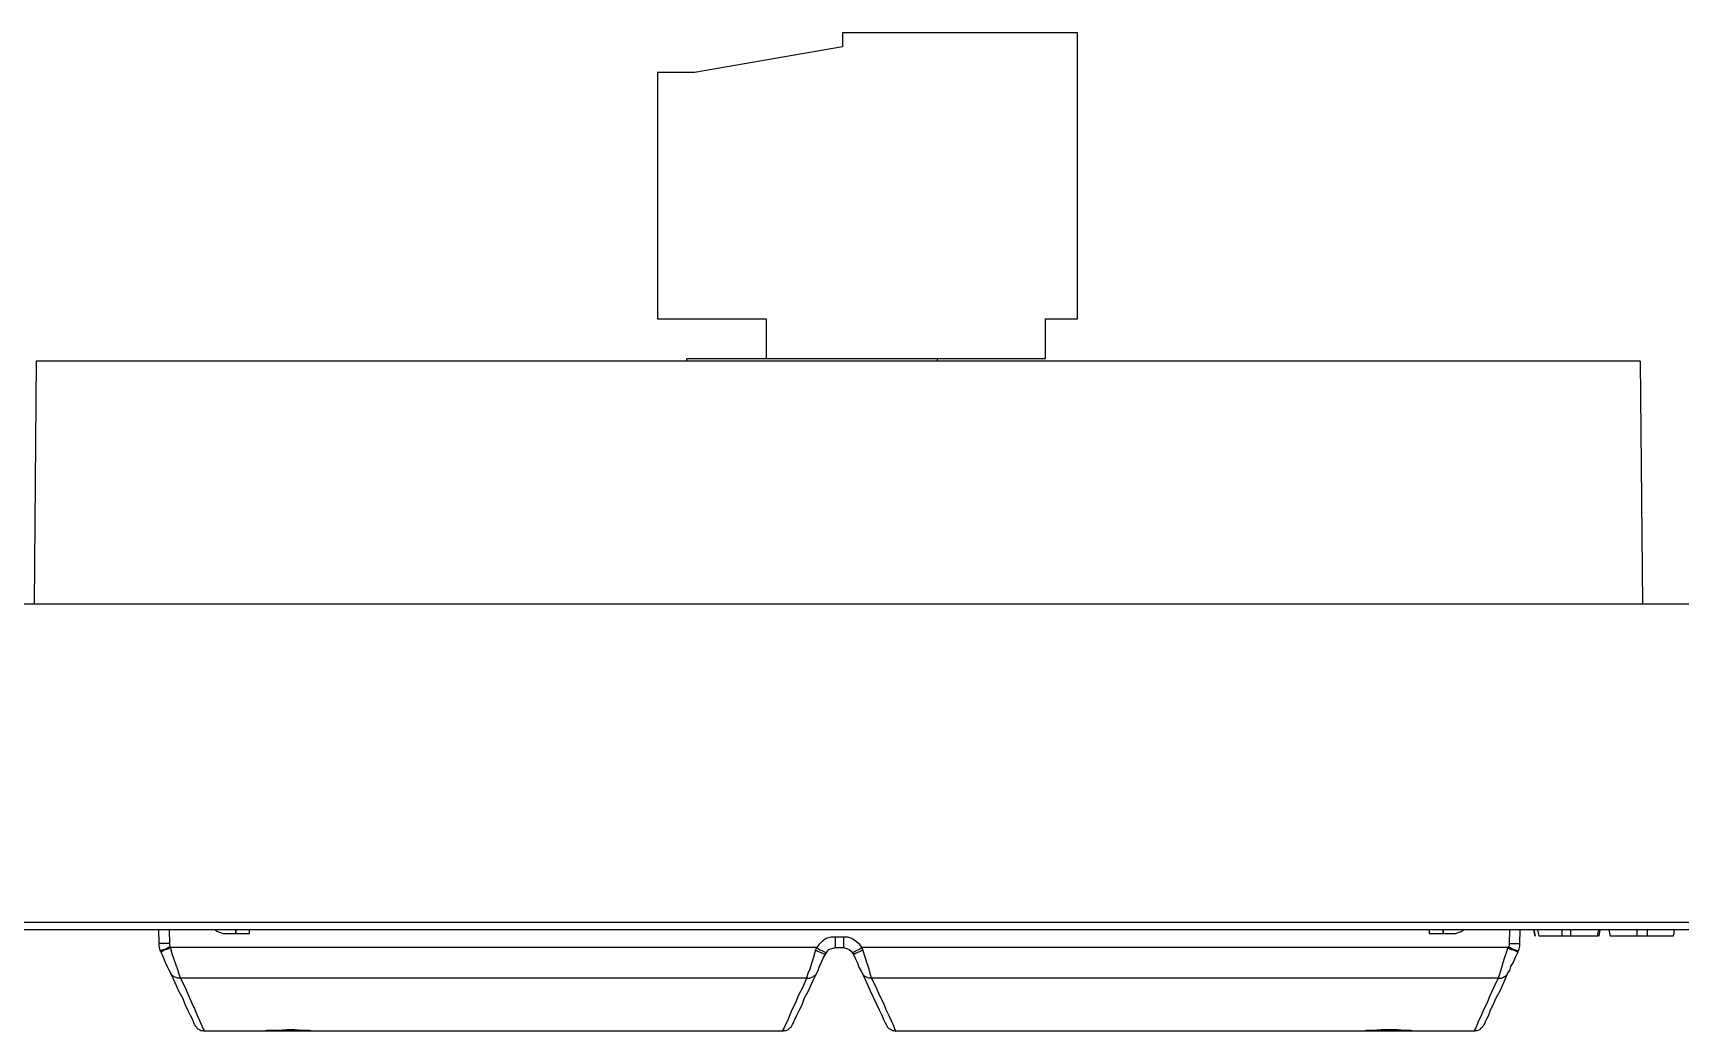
# Model space of a CAD drawing. Header units: centimetres. Extents: x -9.3 to 8.8, y -8.1 to 9.2.
# Drawn here: x -2.784 to 1.769, y -8.107 to -5.349 of the extents above; entities that cross this region are included whole.
import ezdxf

# ---------------------------------------------------------------- set-up
doc = ezdxf.new("R2010")
doc.units = ezdxf.units.CM
doc.header["$MEASUREMENT"] = 0
doc.layers.add('Camada 1', color=7, linetype='Continuous')

msp = doc.modelspace()

# ---------------------------------------------------------------- linework, layer by layer
at = {"layer": 'Camada 1', "color": 250, "lineweight": 25}
for points in [[(-0.54585, -5.34917), (-0.54585, -5.34917), (-0.54585, -5.38797), (-0.54585, -5.38797)], [(0.10326, -5.34917), (0.10326, -5.34917), (-0.54585, -5.34917), (-0.54585, -5.34917)], [(0.10326, -6.13939), (0.10326, -6.13939), (0.10326, -5.34917), (0.10326, -5.34917)], [(-0.54585, -5.38797), (-0.54585, -5.38797), (-0.95507, -5.45853), (-0.95507, -5.45853)], [(-1.05738, -5.45853), (-1.05738, -5.45853), (-1.05738, -6.13939), (-1.05738, -6.13939)], [(-0.95507, -5.45853), (-0.95507, -5.45853), (-1.05738, -5.45853), (-1.05738, -5.45853)], [(-1.05738, -6.13939), (-1.05738, -6.13939), (-0.75752, -6.13939), (-0.75752, -6.13939)], [(-0.75752, -6.13939), (-0.75752, -6.13939), (-0.75752, -6.24874), (-0.75752, -6.24874)], [(0.01506, -6.13939), (0.01506, -6.13939), (0.10326, -6.13939), (0.10326, -6.13939)], [(0.01506, -6.24874), (0.01506, -6.24874), (0.01506, -6.13939), (0.01506, -6.13939)], [(-2.77541, -6.25581), (-2.77541, -6.25581), (-2.7802, -6.92785), (-2.7802, -6.92785)], [(1.65901, -6.25581), (1.65901, -6.25581), (-2.77541, -6.25581), (-2.77541, -6.25581)], [(-0.97624, -6.25581), (-0.97624, -6.25581), (-0.97624, -6.24874), (-0.97624, -6.24874)], [(-0.97624, -6.24874), (-0.97624, -6.24874), (-0.97624, -6.24874), (-0.97624, -6.24874)], [(-0.97624, -6.24874), (-0.97624, -6.24874), (-0.28832, -6.24874), (-0.28832, -6.24874)], [(-0.28832, -6.24874), (-0.28832, -6.24874), (0.01506, -6.24874), (0.01506, -6.24874)], [(-0.28832, -6.24874), (-0.28832, -6.24874), (-0.2848, -6.24874), (-0.2848, -6.24874)], [(-0.2848, -6.24874), (-0.2848, -6.24874), (-0.2848, -6.25581), (-0.2848, -6.25581)], [(1.65901, -6.25581), (1.65901, -6.25581), (1.66543, -6.92785), (1.66543, -6.92785)], [(3.4043, -6.92785), (3.4043, -6.92785), (-8.97467, -6.92785), (-8.97467, -6.92785)], [(-8.97467, -7.80627), (-8.97467, -7.80627), (3.4043, -7.80627), (3.4043, -7.80627)], [(3.4043, -7.82744), (3.4043, -7.82744), (-8.97467, -7.82744), (-8.97467, -7.82744)], [(-2.43655, -7.82744), (-2.43655, -7.82744), (-2.43585, -7.86577), (-2.43585, -7.86577)], [(-2.40586, -7.86577), (-2.40586, -7.86577), (-2.40658, -7.82744), (-2.40658, -7.82744)], [(-2.22419, -7.82744), (-2.22419, -7.82744), (-2.22419, -7.83755), (-2.22419, -7.83755)], [(-2.22243, -7.83755), (-2.22243, -7.83755), (-2.22243, -7.82744), (-2.22243, -7.82744)], [(-2.18539, -7.83755), (-2.18539, -7.83755), (-2.18521, -7.82744), (-2.18521, -7.82744)], [(1.07587, -7.82744), (1.07587, -7.82744), (1.07604, -7.83755), (1.07604, -7.83755)], [(1.11312, -7.82744), (1.11312, -7.82744), (1.11312, -7.83755), (1.11312, -7.83755)], [(1.11485, -7.83755), (1.11485, -7.83755), (1.11485, -7.82744), (1.11485, -7.82744)], [(1.29727, -7.82744), (1.29727, -7.82744), (1.29653, -7.86577), (1.29653, -7.86577)], [(1.32655, -7.86577), (1.32655, -7.86577), (1.32726, -7.82744), (1.32726, -7.82744)], [(1.36525, -7.82744), (1.36525, -7.82744), (1.36878, -7.84508), (1.36878, -7.84508)], [(1.36878, -7.84508), (1.36878, -7.84508), (1.36525, -7.82744), (1.36525, -7.82744)], [(1.37936, -7.84508), (1.37936, -7.84508), (1.37583, -7.82744), (1.37583, -7.82744)], [(1.44286, -7.84508), (1.44286, -7.84508), (1.44286, -7.82744), (1.44286, -7.82744)], [(1.46755, -7.84508), (1.46755, -7.84508), (1.46755, -7.82744), (1.46755, -7.82744)], [(1.54517, -7.84508), (1.54517, -7.84508), (1.54869, -7.82744), (1.54869, -7.82744)], [(1.57692, -7.84508), (1.57692, -7.84508), (1.57339, -7.82744), (1.57339, -7.82744)], [(1.57692, -7.84508), (1.57692, -7.84508), (1.57339, -7.82744), (1.57339, -7.82744)], [(1.651, -7.84508), (1.651, -7.84508), (1.651, -7.82744), (1.651, -7.82744)], [(1.67922, -7.84508), (1.67922, -7.84508), (1.67922, -7.82744), (1.67922, -7.82744)], [(-2.40586, -7.86577), (-2.40586, -7.86577), (-2.43585, -7.86577), (-2.43585, -7.86577)], [(-2.4041, -7.87637), (-2.4041, -7.87637), (-2.4041, -7.87459), (-2.4041, -7.87459)], [(-0.61729, -7.87637), (-0.61729, -7.87637), (-2.4041, -7.87637), (-2.4041, -7.87637)], [(-2.25771, -7.83755), (-2.25771, -7.83755), (-2.18539, -7.83755), (-2.18539, -7.83755)], [(-0.61729, -7.87637), (-0.61729, -7.87637), (-0.62082, -7.88341), (-0.62082, -7.88341)], [(-0.54321, -7.84813), (-0.54321, -7.84813), (-0.56614, -7.84813), (-0.56614, -7.84813)], [(-0.56614, -7.84813), (-0.56614, -7.84813), (-0.56614, -7.87637), (-0.56614, -7.87637)], [(-0.56614, -7.87637), (-0.56614, -7.87637), (-0.54321, -7.87637), (-0.54321, -7.87637)], [(-0.54321, -7.84813), (-0.54321, -7.84813), (-0.54321, -7.87637), (-0.54321, -7.87637)], [(1.293, -7.87637), (1.293, -7.87637), (-0.49205, -7.87637), (-0.49205, -7.87637)], [(-0.49029, -7.88341), (-0.49029, -7.88341), (-0.49205, -7.87637), (-0.49205, -7.87637)], [(1.07604, -7.83755), (1.07604, -7.83755), (1.14836, -7.83755), (1.14836, -7.83755)], [(1.2948, -7.87459), (1.2948, -7.87459), (1.293, -7.87637), (1.293, -7.87637)], [(1.29653, -7.86577), (1.29653, -7.86577), (1.32655, -7.86577), (1.32655, -7.86577)], [(1.44286, -7.84508), (1.44286, -7.84508), (1.37936, -7.84508), (1.37936, -7.84508)], [(1.46755, -7.84508), (1.46755, -7.84508), (1.44286, -7.84508), (1.44286, -7.84508)], [(1.54164, -7.84508), (1.54164, -7.84508), (1.46755, -7.84508), (1.46755, -7.84508)], [(1.651, -7.84508), (1.651, -7.84508), (1.57692, -7.84508), (1.57692, -7.84508)], [(1.67922, -7.84508), (1.67922, -7.84508), (1.651, -7.84508), (1.651, -7.84508)], [(1.74978, -7.84508), (1.74978, -7.84508), (1.67922, -7.84508), (1.67922, -7.84508)], [(-2.43232, -7.88695), (-2.43232, -7.88695), (-2.43055, -7.8887), (-2.43055, -7.8887)], [(-0.59256, -7.89399), (-0.59256, -7.89399), (-0.59083, -7.89223), (-0.59083, -7.89223)], [(-0.51851, -7.89223), (-0.51851, -7.89223), (-0.51675, -7.89399), (-0.51675, -7.89399)], [(1.32126, -7.8887), (1.32126, -7.8887), (1.32126, -7.88695), (1.32126, -7.88695)], [(-0.64551, -7.96102), (-0.64551, -7.96102), (-2.37587, -7.96102), (-2.37587, -7.96102)], [(1.26654, -7.96102), (1.26654, -7.96102), (-0.46556, -7.96102), (-0.46556, -7.96102)], [(-2.14482, -8.10744), (-2.14482, -8.10744), (-2.31062, -8.10744), (-2.31062, -8.10744)], [(-2.00547, -8.10744), (-2.00547, -8.10744), (-2.14482, -8.10744), (-2.14482, -8.10744)], [(-0.71074, -8.10744), (-0.71074, -8.10744), (-2.00547, -8.10744), (-2.00547, -8.10744)], [(0.89613, -8.10744), (0.89613, -8.10744), (-0.39857, -8.10744), (-0.39857, -8.10744)], [(1.03551, -8.10744), (1.03551, -8.10744), (0.89436, -8.10744), (0.89436, -8.10744)], [(1.19955, -8.10744), (1.19955, -8.10744), (1.03551, -8.10744), (1.03551, -8.10744)]]:
    msp.add_open_spline(points, degree=3, dxfattribs=at)
for points, knots in [([(-2.27972, -7.82744), (-2.27972, -7.82744), (-2.27887, -7.82873), (-2.27887, -7.82873), (-2.27887, -7.82873), (-2.27358, -7.83227), (-2.27358, -7.83227), (-2.27358, -7.83227), (-2.26829, -7.83402), (-2.26829, -7.83402), (-2.26829, -7.83402), (-2.263, -7.8358), (-2.263, -7.8358), (-2.263, -7.8358), (-2.25771, -7.83755), (-2.25771, -7.83755)], [0, 0, 0, 0, 0.2, 0.2, 0.2, 0.4, 0.4, 0.4, 0.6, 0.6, 0.6, 0.8, 0.8, 0.8, 1, 1, 1, 1]), ([(1.14836, -7.83755), (1.14836, -7.83755), (1.15369, -7.8358), (1.15369, -7.8358), (1.15369, -7.8358), (1.15898, -7.83402), (1.15898, -7.83402), (1.15898, -7.83402), (1.16424, -7.83227), (1.16424, -7.83227), (1.16424, -7.83227), (1.16953, -7.82873), (1.16953, -7.82873), (1.16953, -7.82873), (1.17041, -7.82744), (1.17041, -7.82744)], [0, 0, 0, 0, 0.2, 0.2, 0.2, 0.4, 0.4, 0.4, 0.6, 0.6, 0.6, 0.8, 0.8, 0.8, 1, 1, 1, 1]), ([(1.54164, -7.84508), (1.54164, -7.84508), (1.54164, -7.83802), (1.54164, -7.83802), (1.54164, -7.83802), (1.54517, -7.82744), (1.54517, -7.82744)], [0, 0, 0, 0, 0.5, 0.5, 0.5, 1, 1, 1, 1]), ([(1.74978, -7.84508), (1.74978, -7.84508), (1.7533, -7.83802), (1.7533, -7.83802), (1.7533, -7.83802), (1.7533, -7.82744), (1.7533, -7.82744)], [0, 0, 0, 0, 0.5, 0.5, 0.5, 1, 1, 1, 1]), ([(1.74978, -7.84508), (1.74978, -7.84508), (1.7533, -7.83802), (1.7533, -7.83802), (1.7533, -7.83802), (1.7533, -7.82744), (1.7533, -7.82744)], [0, 0, 0, 0, 0.5, 0.5, 0.5, 1, 1, 1, 1]), ([(-2.43585, -7.86577), (-2.43585, -7.86577), (-2.43585, -7.87284), (-2.43585, -7.87284), (-2.43585, -7.87284), (-2.43408, -7.87988), (-2.43408, -7.87988), (-2.43408, -7.87988), (-2.43232, -7.88695), (-2.43232, -7.88695)], [0, 0, 0, 0, 0.3333333, 0.3333333, 0.3333333, 0.6666667, 0.6666667, 0.6666667, 1, 1, 1, 1]), ([(-2.4041, -7.87459), (-2.4041, -7.87459), (-2.40939, -7.87637), (-2.40939, -7.87637), (-2.40939, -7.87637), (-2.41468, -7.87988), (-2.41468, -7.87988), (-2.41468, -7.87988), (-2.41997, -7.88166), (-2.41997, -7.88166), (-2.41997, -7.88166), (-2.4235, -7.88341), (-2.4235, -7.88341), (-2.4235, -7.88341), (-2.42703, -7.88519), (-2.42703, -7.88519), (-2.42703, -7.88519), (-2.43055, -7.88519), (-2.43055, -7.88519), (-2.43055, -7.88519), (-2.43055, -7.88695), (-2.43055, -7.88695), (-2.43055, -7.88695), (-2.43232, -7.88695), (-2.43232, -7.88695)], [0, 0, 0, 0, 0.125, 0.125, 0.125, 0.25, 0.25, 0.25, 0.375, 0.375, 0.375, 0.5, 0.5, 0.5, 0.625, 0.625, 0.625, 0.75, 0.75, 0.75, 0.875, 0.875, 0.875, 1, 1, 1, 1]), ([(-2.4041, -7.87637), (-2.4041, -7.87637), (-2.40939, -7.87988), (-2.40939, -7.87988), (-2.40939, -7.87988), (-2.41468, -7.88166), (-2.41468, -7.88166), (-2.41468, -7.88166), (-2.41821, -7.88341), (-2.41821, -7.88341), (-2.41821, -7.88341), (-2.4235, -7.88519), (-2.4235, -7.88519), (-2.4235, -7.88519), (-2.42526, -7.88695), (-2.42526, -7.88695), (-2.42526, -7.88695), (-2.42879, -7.8887), (-2.42879, -7.8887), (-2.42879, -7.8887), (-2.43055, -7.8887), (-2.43055, -7.8887)], [0, 0, 0, 0, 0.1428571, 0.1428571, 0.1428571, 0.2857143, 0.2857143, 0.2857143, 0.4285714, 0.4285714, 0.4285714, 0.5714286, 0.5714286, 0.5714286, 0.7142857, 0.7142857, 0.7142857, 0.8571429, 0.8571429, 0.8571429, 1, 1, 1, 1]), ([(-2.4041, -7.87459), (-2.4041, -7.87459), (-2.40586, -7.87106), (-2.40586, -7.87106), (-2.40586, -7.87106), (-2.40586, -7.86577), (-2.40586, -7.86577)], [0, 0, 0, 0, 0.5, 0.5, 0.5, 1, 1, 1, 1]), ([(-2.37587, -7.96102), (-2.37587, -7.96102), (-2.3794, -7.95045), (-2.3794, -7.95045), (-2.3794, -7.95045), (-2.38293, -7.93809), (-2.38293, -7.93809), (-2.38293, -7.93809), (-2.38822, -7.92574), (-2.38822, -7.92574), (-2.38822, -7.92574), (-2.39351, -7.90988), (-2.39351, -7.90988), (-2.39351, -7.90988), (-2.3988, -7.89399), (-2.3988, -7.89399), (-2.3988, -7.89399), (-2.4041, -7.87637), (-2.4041, -7.87637)], [0, 0, 0, 0, 0.1666667, 0.1666667, 0.1666667, 0.3333333, 0.3333333, 0.3333333, 0.5, 0.5, 0.5, 0.6666667, 0.6666667, 0.6666667, 0.8333333, 0.8333333, 0.8333333, 1, 1, 1, 1]), ([(-0.56614, -7.84813), (-0.56614, -7.84813), (-0.57845, -7.84813), (-0.57845, -7.84813), (-0.57845, -7.84813), (-0.59083, -7.85166), (-0.59083, -7.85166), (-0.59083, -7.85166), (-0.60138, -7.85873), (-0.60138, -7.85873), (-0.60138, -7.85873), (-0.6102, -7.86755), (-0.6102, -7.86755), (-0.6102, -7.86755), (-0.61729, -7.87637), (-0.61729, -7.87637)], [0, 0, 0, 0, 0.2, 0.2, 0.2, 0.4, 0.4, 0.4, 0.6, 0.6, 0.6, 0.8, 0.8, 0.8, 1, 1, 1, 1]), ([(-0.61729, -7.87637), (-0.61729, -7.87637), (-0.612, -7.87988), (-0.612, -7.87988), (-0.612, -7.87988), (-0.60847, -7.88341), (-0.60847, -7.88341), (-0.60847, -7.88341), (-0.60318, -7.88519), (-0.60318, -7.88519), (-0.60318, -7.88519), (-0.59965, -7.88695), (-0.59965, -7.88695), (-0.59965, -7.88695), (-0.59612, -7.8887), (-0.59612, -7.8887), (-0.59612, -7.8887), (-0.59436, -7.89048), (-0.59436, -7.89048), (-0.59436, -7.89048), (-0.59256, -7.89048), (-0.59256, -7.89048), (-0.59256, -7.89048), (-0.59083, -7.89223), (-0.59083, -7.89223)], [0, 0, 0, 0, 0.125, 0.125, 0.125, 0.25, 0.25, 0.25, 0.375, 0.375, 0.375, 0.5, 0.5, 0.5, 0.625, 0.625, 0.625, 0.75, 0.75, 0.75, 0.875, 0.875, 0.875, 1, 1, 1, 1]), ([(-0.59083, -7.89223), (-0.59083, -7.89223), (-0.58727, -7.88695), (-0.58727, -7.88695), (-0.58727, -7.88695), (-0.58374, -7.88166), (-0.58374, -7.88166), (-0.58374, -7.88166), (-0.57845, -7.87988), (-0.57845, -7.87988), (-0.57845, -7.87988), (-0.57143, -7.87813), (-0.57143, -7.87813), (-0.57143, -7.87813), (-0.56614, -7.87637), (-0.56614, -7.87637)], [0, 0, 0, 0, 0.2, 0.2, 0.2, 0.4, 0.4, 0.4, 0.6, 0.6, 0.6, 0.8, 0.8, 0.8, 1, 1, 1, 1]), ([(-0.49205, -7.87637), (-0.49205, -7.87637), (-0.49911, -7.86755), (-0.49911, -7.86755), (-0.49911, -7.86755), (-0.50969, -7.85873), (-0.50969, -7.85873), (-0.50969, -7.85873), (-0.52024, -7.85166), (-0.52024, -7.85166), (-0.52024, -7.85166), (-0.53086, -7.84813), (-0.53086, -7.84813), (-0.53086, -7.84813), (-0.54321, -7.84813), (-0.54321, -7.84813)], [0, 0, 0, 0, 0.2, 0.2, 0.2, 0.4, 0.4, 0.4, 0.6, 0.6, 0.6, 0.8, 0.8, 0.8, 1, 1, 1, 1]), ([(-0.54321, -7.87637), (-0.54321, -7.87637), (-0.53788, -7.87813), (-0.53788, -7.87813), (-0.53788, -7.87813), (-0.53262, -7.87988), (-0.53262, -7.87988), (-0.53262, -7.87988), (-0.52733, -7.88166), (-0.52733, -7.88166), (-0.52733, -7.88166), (-0.52204, -7.88695), (-0.52204, -7.88695), (-0.52204, -7.88695), (-0.51851, -7.89223), (-0.51851, -7.89223)], [0, 0, 0, 0, 0.2, 0.2, 0.2, 0.4, 0.4, 0.4, 0.6, 0.6, 0.6, 0.8, 0.8, 0.8, 1, 1, 1, 1]), ([(-0.49205, -7.87637), (-0.49205, -7.87637), (-0.49731, -7.87988), (-0.49731, -7.87988), (-0.49731, -7.87988), (-0.50264, -7.88341), (-0.50264, -7.88341), (-0.50264, -7.88341), (-0.50613, -7.88519), (-0.50613, -7.88519), (-0.50613, -7.88519), (-0.50969, -7.88695), (-0.50969, -7.88695), (-0.50969, -7.88695), (-0.51322, -7.8887), (-0.51322, -7.8887), (-0.51322, -7.8887), (-0.51675, -7.89048), (-0.51675, -7.89048), (-0.51675, -7.89048), (-0.51851, -7.89048), (-0.51851, -7.89048), (-0.51851, -7.89048), (-0.51851, -7.89223), (-0.51851, -7.89223)], [0, 0, 0, 0, 0.125, 0.125, 0.125, 0.25, 0.25, 0.25, 0.375, 0.375, 0.375, 0.5, 0.5, 0.5, 0.625, 0.625, 0.625, 0.75, 0.75, 0.75, 0.875, 0.875, 0.875, 1, 1, 1, 1]), ([(1.293, -7.87637), (1.293, -7.87637), (1.28771, -7.89399), (1.28771, -7.89399), (1.28771, -7.89399), (1.28242, -7.90988), (1.28242, -7.90988), (1.28242, -7.90988), (1.27713, -7.92574), (1.27713, -7.92574), (1.27713, -7.92574), (1.2736, -7.93809), (1.2736, -7.93809), (1.2736, -7.93809), (1.27007, -7.95045), (1.27007, -7.95045), (1.27007, -7.95045), (1.26654, -7.96102), (1.26654, -7.96102)], [0, 0, 0, 0, 0.1666667, 0.1666667, 0.1666667, 0.3333333, 0.3333333, 0.3333333, 0.5, 0.5, 0.5, 0.6666667, 0.6666667, 0.6666667, 0.8333333, 0.8333333, 0.8333333, 1, 1, 1, 1]), ([(1.293, -7.87637), (1.293, -7.87637), (1.29829, -7.87988), (1.29829, -7.87988), (1.29829, -7.87988), (1.30362, -7.88166), (1.30362, -7.88166), (1.30362, -7.88166), (1.30888, -7.88341), (1.30888, -7.88341), (1.30888, -7.88341), (1.31244, -7.88519), (1.31244, -7.88519), (1.31244, -7.88519), (1.31593, -7.88695), (1.31593, -7.88695), (1.31593, -7.88695), (1.31946, -7.8887), (1.31946, -7.8887), (1.31946, -7.8887), (1.32126, -7.8887), (1.32126, -7.8887)], [0, 0, 0, 0, 0.1428571, 0.1428571, 0.1428571, 0.2857143, 0.2857143, 0.2857143, 0.4285714, 0.4285714, 0.4285714, 0.5714286, 0.5714286, 0.5714286, 0.7142857, 0.7142857, 0.7142857, 0.8571429, 0.8571429, 0.8571429, 1, 1, 1, 1]), ([(1.29653, -7.86577), (1.29653, -7.86577), (1.29653, -7.87106), (1.29653, -7.87106), (1.29653, -7.87106), (1.2948, -7.87459), (1.2948, -7.87459)], [0, 0, 0, 0, 0.5, 0.5, 0.5, 1, 1, 1, 1]), ([(1.2948, -7.87459), (1.2948, -7.87459), (1.30006, -7.87637), (1.30006, -7.87637), (1.30006, -7.87637), (1.30535, -7.87988), (1.30535, -7.87988), (1.30535, -7.87988), (1.31064, -7.88166), (1.31064, -7.88166), (1.31064, -7.88166), (1.31417, -7.88341), (1.31417, -7.88341), (1.31417, -7.88341), (1.31773, -7.88519), (1.31773, -7.88519), (1.31773, -7.88519), (1.31946, -7.88519), (1.31946, -7.88519), (1.31946, -7.88519), (1.32126, -7.88695), (1.32126, -7.88695)], [0, 0, 0, 0, 0.1428571, 0.1428571, 0.1428571, 0.2857143, 0.2857143, 0.2857143, 0.4285714, 0.4285714, 0.4285714, 0.5714286, 0.5714286, 0.5714286, 0.7142857, 0.7142857, 0.7142857, 0.8571429, 0.8571429, 0.8571429, 1, 1, 1, 1]), ([(1.32126, -7.88695), (1.32126, -7.88695), (1.32475, -7.87988), (1.32475, -7.87988), (1.32475, -7.87988), (1.32655, -7.87284), (1.32655, -7.87284), (1.32655, -7.87284), (1.32655, -7.86577), (1.32655, -7.86577)], [0, 0, 0, 0, 0.3333333, 0.3333333, 0.3333333, 0.6666667, 0.6666667, 0.6666667, 1, 1, 1, 1]), ([(-2.43055, -7.8887), (-2.43055, -7.8887), (-2.4235, -7.90281), (-2.4235, -7.90281), (-2.4235, -7.90281), (-2.41821, -7.91694), (-2.41821, -7.91694), (-2.41821, -7.91694), (-2.41291, -7.92927), (-2.41291, -7.92927), (-2.41291, -7.92927), (-2.40762, -7.93987), (-2.40762, -7.93987), (-2.40762, -7.93987), (-2.4041, -7.94691), (-2.4041, -7.94691)], [0, 0, 0, 0, 0.2, 0.2, 0.2, 0.4, 0.4, 0.4, 0.6, 0.6, 0.6, 0.8, 0.8, 0.8, 1, 1, 1, 1]), ([(-0.62082, -7.88341), (-0.62082, -7.88341), (-0.62611, -7.90281), (-0.62611, -7.90281), (-0.62611, -7.90281), (-0.6314, -7.92045), (-0.6314, -7.92045), (-0.6314, -7.92045), (-0.63669, -7.93634), (-0.63669, -7.93634), (-0.63669, -7.93634), (-0.64195, -7.94869), (-0.64195, -7.94869), (-0.64195, -7.94869), (-0.64551, -7.96102), (-0.64551, -7.96102)], [0, 0, 0, 0, 0.2, 0.2, 0.2, 0.4, 0.4, 0.4, 0.6, 0.6, 0.6, 0.8, 0.8, 0.8, 1, 1, 1, 1]), ([(-0.62082, -7.88341), (-0.62082, -7.88341), (-0.61549, -7.88695), (-0.61549, -7.88695), (-0.61549, -7.88695), (-0.6102, -7.8887), (-0.6102, -7.8887), (-0.6102, -7.8887), (-0.60494, -7.89048), (-0.60494, -7.89048), (-0.60494, -7.89048), (-0.60138, -7.89223), (-0.60138, -7.89223), (-0.60138, -7.89223), (-0.59789, -7.89399), (-0.59789, -7.89399), (-0.59789, -7.89399), (-0.59256, -7.89399), (-0.59256, -7.89399)], [0, 0, 0, 0, 0.1666667, 0.1666667, 0.1666667, 0.3333333, 0.3333333, 0.3333333, 0.5, 0.5, 0.5, 0.6666667, 0.6666667, 0.6666667, 0.8333333, 0.8333333, 0.8333333, 1, 1, 1, 1]), ([(-0.61729, -7.94691), (-0.61729, -7.94691), (-0.61376, -7.93987), (-0.61376, -7.93987), (-0.61376, -7.93987), (-0.6102, -7.93105), (-0.6102, -7.93105), (-0.6102, -7.93105), (-0.60494, -7.9187), (-0.60494, -7.9187), (-0.60494, -7.9187), (-0.59965, -7.90634), (-0.59965, -7.90634), (-0.59965, -7.90634), (-0.59256, -7.89399), (-0.59256, -7.89399)], [0, 0, 0, 0, 0.2, 0.2, 0.2, 0.4, 0.4, 0.4, 0.6, 0.6, 0.6, 0.8, 0.8, 0.8, 1, 1, 1, 1]), ([(-0.49029, -7.88341), (-0.49029, -7.88341), (-0.49558, -7.88695), (-0.49558, -7.88695), (-0.49558, -7.88695), (-0.49911, -7.8887), (-0.49911, -7.8887), (-0.49911, -7.8887), (-0.5044, -7.89048), (-0.5044, -7.89048), (-0.5044, -7.89048), (-0.50793, -7.89223), (-0.50793, -7.89223), (-0.50793, -7.89223), (-0.51146, -7.89399), (-0.51146, -7.89399), (-0.51146, -7.89399), (-0.51675, -7.89399), (-0.51675, -7.89399)], [0, 0, 0, 0, 0.1666667, 0.1666667, 0.1666667, 0.3333333, 0.3333333, 0.3333333, 0.5, 0.5, 0.5, 0.6666667, 0.6666667, 0.6666667, 0.8333333, 0.8333333, 0.8333333, 1, 1, 1, 1]), ([(-0.51675, -7.89399), (-0.51675, -7.89399), (-0.51146, -7.90634), (-0.51146, -7.90634), (-0.51146, -7.90634), (-0.5044, -7.9187), (-0.5044, -7.9187), (-0.5044, -7.9187), (-0.50087, -7.93105), (-0.50087, -7.93105), (-0.50087, -7.93105), (-0.49558, -7.93987), (-0.49558, -7.93987), (-0.49558, -7.93987), (-0.49205, -7.94691), (-0.49205, -7.94691)], [0, 0, 0, 0, 0.2, 0.2, 0.2, 0.4, 0.4, 0.4, 0.6, 0.6, 0.6, 0.8, 0.8, 0.8, 1, 1, 1, 1]), ([(-0.46556, -7.96102), (-0.46556, -7.96102), (-0.46912, -7.94869), (-0.46912, -7.94869), (-0.46912, -7.94869), (-0.47265, -7.93634), (-0.47265, -7.93634), (-0.47265, -7.93634), (-0.47794, -7.92045), (-0.47794, -7.92045), (-0.47794, -7.92045), (-0.4832, -7.90281), (-0.4832, -7.90281), (-0.4832, -7.90281), (-0.49029, -7.88341), (-0.49029, -7.88341)], [0, 0, 0, 0, 0.2, 0.2, 0.2, 0.4, 0.4, 0.4, 0.6, 0.6, 0.6, 0.8, 0.8, 0.8, 1, 1, 1, 1]), ([(1.293, -7.94691), (1.293, -7.94691), (1.29829, -7.93987), (1.29829, -7.93987), (1.29829, -7.93987), (1.30182, -7.92927), (1.30182, -7.92927), (1.30182, -7.92927), (1.30888, -7.91694), (1.30888, -7.91694), (1.30888, -7.91694), (1.31417, -7.90281), (1.31417, -7.90281), (1.31417, -7.90281), (1.32126, -7.8887), (1.32126, -7.8887)], [0, 0, 0, 0, 0.2, 0.2, 0.2, 0.4, 0.4, 0.4, 0.6, 0.6, 0.6, 0.8, 0.8, 0.8, 1, 1, 1, 1]), ([(-2.37587, -7.96102), (-2.37587, -7.96102), (-2.38469, -7.96102), (-2.38469, -7.96102), (-2.38469, -7.96102), (-2.38822, -7.95927), (-2.38822, -7.95927), (-2.38822, -7.95927), (-2.39351, -7.95749), (-2.39351, -7.95749), (-2.39351, -7.95749), (-2.39528, -7.95573), (-2.39528, -7.95573), (-2.39528, -7.95573), (-2.3988, -7.95398), (-2.3988, -7.95398), (-2.3988, -7.95398), (-2.40233, -7.95045), (-2.40233, -7.95045), (-2.40233, -7.95045), (-2.4041, -7.94691), (-2.4041, -7.94691)], [0, 0, 0, 0, 0.1428571, 0.1428571, 0.1428571, 0.2857143, 0.2857143, 0.2857143, 0.4285714, 0.4285714, 0.4285714, 0.5714286, 0.5714286, 0.5714286, 0.7142857, 0.7142857, 0.7142857, 0.8571429, 0.8571429, 0.8571429, 1, 1, 1, 1]), ([(-2.4041, -7.94691), (-2.4041, -7.94691), (-2.39175, -7.97338), (-2.39175, -7.97338), (-2.39175, -7.97338), (-2.38116, -7.9963), (-2.38116, -7.9963), (-2.38116, -7.9963), (-2.37058, -8.0157), (-2.37058, -8.0157), (-2.37058, -8.0157), (-2.36353, -8.03512), (-2.36353, -8.03512), (-2.36353, -8.03512), (-2.35647, -8.04923), (-2.35647, -8.04923), (-2.35647, -8.04923), (-2.34943, -8.06334), (-2.34943, -8.06334), (-2.34943, -8.06334), (-2.34414, -8.07391), (-2.34414, -8.07391), (-2.34414, -8.07391), (-2.34061, -8.08098), (-2.34061, -8.08098), (-2.34061, -8.08098), (-2.33885, -8.08627), (-2.33885, -8.08627), (-2.33885, -8.08627), (-2.33708, -8.0898), (-2.33708, -8.0898)], [0, 0, 0, 0, 0.1, 0.1, 0.1, 0.2, 0.2, 0.2, 0.3, 0.3, 0.3, 0.4, 0.4, 0.4, 0.5, 0.5, 0.5, 0.6, 0.6, 0.6, 0.7, 0.7, 0.7, 0.8, 0.8, 0.8, 0.9, 0.9, 0.9, 1, 1, 1, 1]), ([(-2.31062, -8.10744), (-2.31062, -8.10744), (-2.31062, -8.10391), (-2.31062, -8.10391), (-2.31062, -8.10391), (-2.31415, -8.09862), (-2.31415, -8.09862), (-2.31415, -8.09862), (-2.31768, -8.0898), (-2.31768, -8.0898), (-2.31768, -8.0898), (-2.32297, -8.0792), (-2.32297, -8.0792), (-2.32297, -8.0792), (-2.32826, -8.06687), (-2.32826, -8.06687), (-2.32826, -8.06687), (-2.33532, -8.04923), (-2.33532, -8.04923), (-2.33532, -8.04923), (-2.34414, -8.03159), (-2.34414, -8.03159), (-2.34414, -8.03159), (-2.35296, -8.01041), (-2.35296, -8.01041), (-2.35296, -8.01041), (-2.36353, -7.98573), (-2.36353, -7.98573), (-2.36353, -7.98573), (-2.37587, -7.96102), (-2.37587, -7.96102)], [0, 0, 0, 0, 0.1, 0.1, 0.1, 0.2, 0.2, 0.2, 0.3, 0.3, 0.3, 0.4, 0.4, 0.4, 0.5, 0.5, 0.5, 0.6, 0.6, 0.6, 0.7, 0.7, 0.7, 0.8, 0.8, 0.8, 0.9, 0.9, 0.9, 1, 1, 1, 1]), ([(-0.64551, -7.96102), (-0.64551, -7.96102), (-0.65606, -7.98573), (-0.65606, -7.98573), (-0.65606, -7.98573), (-0.66844, -8.01041), (-0.66844, -8.01041), (-0.66844, -8.01041), (-0.67726, -8.03159), (-0.67726, -8.03159), (-0.67726, -8.03159), (-0.68608, -8.04923), (-0.68608, -8.04923), (-0.68608, -8.04923), (-0.69314, -8.06687), (-0.69314, -8.06687), (-0.69314, -8.06687), (-0.69843, -8.0792), (-0.69843, -8.0792), (-0.69843, -8.0792), (-0.70372, -8.0898), (-0.70372, -8.0898), (-0.70372, -8.0898), (-0.70725, -8.09862), (-0.70725, -8.09862), (-0.70725, -8.09862), (-0.71074, -8.10391), (-0.71074, -8.10391), (-0.71074, -8.10391), (-0.71074, -8.10744), (-0.71074, -8.10744)], [0, 0, 0, 0, 0.1, 0.1, 0.1, 0.2, 0.2, 0.2, 0.3, 0.3, 0.3, 0.4, 0.4, 0.4, 0.5, 0.5, 0.5, 0.6, 0.6, 0.6, 0.7, 0.7, 0.7, 0.8, 0.8, 0.8, 0.9, 0.9, 0.9, 1, 1, 1, 1]), ([(-0.68432, -8.0898), (-0.68432, -8.0898), (-0.68432, -8.0898), (-0.68432, -8.0898), (-0.68432, -8.0898), (-0.68255, -8.08627), (-0.68255, -8.08627), (-0.68255, -8.08627), (-0.68079, -8.08098), (-0.68079, -8.08098), (-0.68079, -8.08098), (-0.67726, -8.07391), (-0.67726, -8.07391), (-0.67726, -8.07391), (-0.67197, -8.06334), (-0.67197, -8.06334), (-0.67197, -8.06334), (-0.66488, -8.04923), (-0.66488, -8.04923), (-0.66488, -8.04923), (-0.65786, -8.03512), (-0.65786, -8.03512), (-0.65786, -8.03512), (-0.6508, -8.0157), (-0.6508, -8.0157), (-0.6508, -8.0157), (-0.64022, -7.9963), (-0.64022, -7.9963), (-0.64022, -7.9963), (-0.62964, -7.97338), (-0.62964, -7.97338), (-0.62964, -7.97338), (-0.61729, -7.94691), (-0.61729, -7.94691)], [0, 0, 0, 0, 0.0909091, 0.0909091, 0.0909091, 0.1818182, 0.1818182, 0.1818182, 0.2727273, 0.2727273, 0.2727273, 0.3636364, 0.3636364, 0.3636364, 0.4545455, 0.4545455, 0.4545455, 0.5454545, 0.5454545, 0.5454545, 0.6363636, 0.6363636, 0.6363636, 0.7272727, 0.7272727, 0.7272727, 0.8181818, 0.8181818, 0.8181818, 0.9090909, 0.9090909, 0.9090909, 1, 1, 1, 1]), ([(-0.64551, -7.96102), (-0.64551, -7.96102), (-0.63669, -7.96102), (-0.63669, -7.96102), (-0.63669, -7.96102), (-0.63313, -7.95927), (-0.63313, -7.95927), (-0.63313, -7.95927), (-0.62787, -7.95749), (-0.62787, -7.95749), (-0.62787, -7.95749), (-0.62611, -7.95573), (-0.62611, -7.95573), (-0.62611, -7.95573), (-0.62258, -7.95398), (-0.62258, -7.95398), (-0.62258, -7.95398), (-0.61905, -7.95045), (-0.61905, -7.95045), (-0.61905, -7.95045), (-0.61729, -7.94691), (-0.61729, -7.94691)], [0, 0, 0, 0, 0.1428571, 0.1428571, 0.1428571, 0.2857143, 0.2857143, 0.2857143, 0.4285714, 0.4285714, 0.4285714, 0.5714286, 0.5714286, 0.5714286, 0.7142857, 0.7142857, 0.7142857, 0.8571429, 0.8571429, 0.8571429, 1, 1, 1, 1]), ([(-0.46556, -7.96102), (-0.46556, -7.96102), (-0.47265, -7.96102), (-0.47265, -7.96102), (-0.47265, -7.96102), (-0.47794, -7.95927), (-0.47794, -7.95927), (-0.47794, -7.95927), (-0.48147, -7.95749), (-0.48147, -7.95749), (-0.48147, -7.95749), (-0.485, -7.95573), (-0.485, -7.95573), (-0.485, -7.95573), (-0.48676, -7.95398), (-0.48676, -7.95398), (-0.48676, -7.95398), (-0.49029, -7.95045), (-0.49029, -7.95045), (-0.49029, -7.95045), (-0.49205, -7.94691), (-0.49205, -7.94691)], [0, 0, 0, 0, 0.1428571, 0.1428571, 0.1428571, 0.2857143, 0.2857143, 0.2857143, 0.4285714, 0.4285714, 0.4285714, 0.5714286, 0.5714286, 0.5714286, 0.7142857, 0.7142857, 0.7142857, 0.8571429, 0.8571429, 0.8571429, 1, 1, 1, 1]), ([(-0.49205, -7.94691), (-0.49205, -7.94691), (-0.47971, -7.97338), (-0.47971, -7.97338), (-0.47971, -7.97338), (-0.46912, -7.9963), (-0.46912, -7.9963), (-0.46912, -7.9963), (-0.4603, -8.0157), (-0.4603, -8.0157), (-0.4603, -8.0157), (-0.45145, -8.03512), (-0.45145, -8.03512), (-0.45145, -8.03512), (-0.44443, -8.04923), (-0.44443, -8.04923), (-0.44443, -8.04923), (-0.43737, -8.06334), (-0.43737, -8.06334), (-0.43737, -8.06334), (-0.43381, -8.07391), (-0.43381, -8.07391), (-0.43381, -8.07391), (-0.43032, -8.08098), (-0.43032, -8.08098), (-0.43032, -8.08098), (-0.42679, -8.08627), (-0.42679, -8.08627), (-0.42679, -8.08627), (-0.42499, -8.0898), (-0.42499, -8.0898)], [0, 0, 0, 0, 0.1, 0.1, 0.1, 0.2, 0.2, 0.2, 0.3, 0.3, 0.3, 0.4, 0.4, 0.4, 0.5, 0.5, 0.5, 0.6, 0.6, 0.6, 0.7, 0.7, 0.7, 0.8, 0.8, 0.8, 0.9, 0.9, 0.9, 1, 1, 1, 1]), ([(-0.39857, -8.10744), (-0.39857, -8.10744), (-0.39857, -8.10744), (-0.39857, -8.10744), (-0.39857, -8.10744), (-0.40033, -8.10391), (-0.40033, -8.10391), (-0.40033, -8.10391), (-0.40206, -8.09862), (-0.40206, -8.09862), (-0.40206, -8.09862), (-0.40559, -8.0898), (-0.40559, -8.0898), (-0.40559, -8.0898), (-0.41088, -8.0792), (-0.41088, -8.0792), (-0.41088, -8.0792), (-0.41621, -8.06687), (-0.41621, -8.06687), (-0.41621, -8.06687), (-0.42499, -8.04923), (-0.42499, -8.04923), (-0.42499, -8.04923), (-0.43208, -8.03159), (-0.43208, -8.03159), (-0.43208, -8.03159), (-0.44263, -8.01041), (-0.44263, -8.01041), (-0.44263, -8.01041), (-0.45325, -7.98573), (-0.45325, -7.98573), (-0.45325, -7.98573), (-0.46556, -7.96102), (-0.46556, -7.96102)], [0, 0, 0, 0, 0.0909091, 0.0909091, 0.0909091, 0.1818182, 0.1818182, 0.1818182, 0.2727273, 0.2727273, 0.2727273, 0.3636364, 0.3636364, 0.3636364, 0.4545455, 0.4545455, 0.4545455, 0.5454545, 0.5454545, 0.5454545, 0.6363636, 0.6363636, 0.6363636, 0.7272727, 0.7272727, 0.7272727, 0.8181818, 0.8181818, 0.8181818, 0.9090909, 0.9090909, 0.9090909, 1, 1, 1, 1]), ([(1.26654, -7.96102), (1.26654, -7.96102), (1.2542, -7.98573), (1.2542, -7.98573), (1.2542, -7.98573), (1.24361, -8.01041), (1.24361, -8.01041), (1.24361, -8.01041), (1.23479, -8.03159), (1.23479, -8.03159), (1.23479, -8.03159), (1.22601, -8.04923), (1.22601, -8.04923), (1.22601, -8.04923), (1.21892, -8.06687), (1.21892, -8.06687), (1.21892, -8.06687), (1.21186, -8.0792), (1.21186, -8.0792), (1.21186, -8.0792), (1.20837, -8.0898), (1.20837, -8.0898), (1.20837, -8.0898), (1.20481, -8.09862), (1.20481, -8.09862), (1.20481, -8.09862), (1.20128, -8.10391), (1.20128, -8.10391), (1.20128, -8.10391), (1.19955, -8.10744), (1.19955, -8.10744)], [0, 0, 0, 0, 0.1, 0.1, 0.1, 0.2, 0.2, 0.2, 0.3, 0.3, 0.3, 0.4, 0.4, 0.4, 0.5, 0.5, 0.5, 0.6, 0.6, 0.6, 0.7, 0.7, 0.7, 0.8, 0.8, 0.8, 0.9, 0.9, 0.9, 1, 1, 1, 1]), ([(1.22774, -8.0898), (1.22774, -8.0898), (1.22774, -8.0898), (1.22774, -8.0898), (1.22774, -8.0898), (1.2295, -8.08627), (1.2295, -8.08627), (1.2295, -8.08627), (1.2313, -8.08098), (1.2313, -8.08098), (1.2313, -8.08098), (1.23479, -8.07391), (1.23479, -8.07391), (1.23479, -8.07391), (1.24012, -8.06334), (1.24012, -8.06334), (1.24012, -8.06334), (1.24538, -8.04923), (1.24538, -8.04923), (1.24538, -8.04923), (1.25243, -8.03512), (1.25243, -8.03512), (1.25243, -8.03512), (1.26125, -8.0157), (1.26125, -8.0157), (1.26125, -8.0157), (1.27187, -7.9963), (1.27187, -7.9963), (1.27187, -7.9963), (1.28242, -7.97338), (1.28242, -7.97338), (1.28242, -7.97338), (1.293, -7.94691), (1.293, -7.94691)], [0, 0, 0, 0, 0.0909091, 0.0909091, 0.0909091, 0.1818182, 0.1818182, 0.1818182, 0.2727273, 0.2727273, 0.2727273, 0.3636364, 0.3636364, 0.3636364, 0.4545455, 0.4545455, 0.4545455, 0.5454545, 0.5454545, 0.5454545, 0.6363636, 0.6363636, 0.6363636, 0.7272727, 0.7272727, 0.7272727, 0.8181818, 0.8181818, 0.8181818, 0.9090909, 0.9090909, 0.9090909, 1, 1, 1, 1]), ([(1.26654, -7.96102), (1.26654, -7.96102), (1.27536, -7.96102), (1.27536, -7.96102), (1.27536, -7.96102), (1.27889, -7.95927), (1.27889, -7.95927), (1.27889, -7.95927), (1.28242, -7.95749), (1.28242, -7.95749), (1.28242, -7.95749), (1.28595, -7.95573), (1.28595, -7.95573), (1.28595, -7.95573), (1.28951, -7.95398), (1.28951, -7.95398), (1.28951, -7.95398), (1.29124, -7.95045), (1.29124, -7.95045), (1.29124, -7.95045), (1.293, -7.94691), (1.293, -7.94691)], [0, 0, 0, 0, 0.1428571, 0.1428571, 0.1428571, 0.2857143, 0.2857143, 0.2857143, 0.4285714, 0.4285714, 0.4285714, 0.5714286, 0.5714286, 0.5714286, 0.7142857, 0.7142857, 0.7142857, 0.8571429, 0.8571429, 0.8571429, 1, 1, 1, 1]), ([(-2.33708, -8.0898), (-2.33708, -8.0898), (-2.33532, -8.09331), (-2.33532, -8.09331), (-2.33532, -8.09331), (-2.33179, -8.09684), (-2.33179, -8.09684), (-2.33179, -8.09684), (-2.33003, -8.10038), (-2.33003, -8.10038), (-2.33003, -8.10038), (-2.3265, -8.10213), (-2.3265, -8.10213), (-2.3265, -8.10213), (-2.32297, -8.10391), (-2.32297, -8.10391), (-2.32297, -8.10391), (-2.31944, -8.10566), (-2.31944, -8.10566), (-2.31944, -8.10566), (-2.31415, -8.10566), (-2.31415, -8.10566), (-2.31415, -8.10566), (-2.31062, -8.10744), (-2.31062, -8.10744)], [0, 0, 0, 0, 0.125, 0.125, 0.125, 0.25, 0.25, 0.25, 0.375, 0.375, 0.375, 0.5, 0.5, 0.5, 0.625, 0.625, 0.625, 0.75, 0.75, 0.75, 0.875, 0.875, 0.875, 1, 1, 1, 1]), ([(-2.00547, -8.10744), (-2.00547, -8.10744), (-2.009, -8.10744), (-2.009, -8.10744), (-2.009, -8.10744), (-2.01958, -8.10566), (-2.01958, -8.10566), (-2.01958, -8.10566), (-2.03722, -8.10566), (-2.03722, -8.10566), (-2.03722, -8.10566), (-2.06015, -8.10391), (-2.06015, -8.10391), (-2.06015, -8.10391), (-2.08308, -8.10391), (-2.08308, -8.10391), (-2.08308, -8.10391), (-2.10601, -8.10566), (-2.10601, -8.10566), (-2.10601, -8.10566), (-2.13776, -8.10566), (-2.13776, -8.10566), (-2.13776, -8.10566), (-2.14482, -8.10744), (-2.14482, -8.10744)], [0, 0, 0, 0, 0.125, 0.125, 0.125, 0.25, 0.25, 0.25, 0.375, 0.375, 0.375, 0.5, 0.5, 0.5, 0.625, 0.625, 0.625, 0.75, 0.75, 0.75, 0.875, 0.875, 0.875, 1, 1, 1, 1]), ([(-2.00547, -8.10744), (-2.00547, -8.10744), (-2.009, -8.10744), (-2.009, -8.10744), (-2.009, -8.10744), (-2.01958, -8.10566), (-2.01958, -8.10566), (-2.01958, -8.10566), (-2.03722, -8.10566), (-2.03722, -8.10566), (-2.03722, -8.10566), (-2.06015, -8.10391), (-2.06015, -8.10391), (-2.06015, -8.10391), (-2.08308, -8.10391), (-2.08308, -8.10391), (-2.08308, -8.10391), (-2.10601, -8.10566), (-2.10601, -8.10566), (-2.10601, -8.10566), (-2.13776, -8.10566), (-2.13776, -8.10566), (-2.13776, -8.10566), (-2.14482, -8.10744), (-2.14482, -8.10744)], [0, 0, 0, 0, 0.125, 0.125, 0.125, 0.25, 0.25, 0.25, 0.375, 0.375, 0.375, 0.5, 0.5, 0.5, 0.625, 0.625, 0.625, 0.75, 0.75, 0.75, 0.875, 0.875, 0.875, 1, 1, 1, 1]), ([(-0.71074, -8.10744), (-0.71074, -8.10744), (-0.70725, -8.10566), (-0.70725, -8.10566), (-0.70725, -8.10566), (-0.70196, -8.10566), (-0.70196, -8.10566), (-0.70196, -8.10566), (-0.69843, -8.10391), (-0.69843, -8.10391), (-0.69843, -8.10391), (-0.6949, -8.10213), (-0.6949, -8.10213), (-0.6949, -8.10213), (-0.69137, -8.09862), (-0.69137, -8.09862), (-0.69137, -8.09862), (-0.68781, -8.09684), (-0.68781, -8.09684), (-0.68781, -8.09684), (-0.68608, -8.09331), (-0.68608, -8.09331), (-0.68608, -8.09331), (-0.68432, -8.0898), (-0.68432, -8.0898)], [0, 0, 0, 0, 0.125, 0.125, 0.125, 0.25, 0.25, 0.25, 0.375, 0.375, 0.375, 0.5, 0.5, 0.5, 0.625, 0.625, 0.625, 0.75, 0.75, 0.75, 0.875, 0.875, 0.875, 1, 1, 1, 1]), ([(-0.42499, -8.0898), (-0.42499, -8.0898), (-0.42326, -8.09331), (-0.42326, -8.09331), (-0.42326, -8.09331), (-0.4215, -8.09684), (-0.4215, -8.09684), (-0.4215, -8.09684), (-0.41797, -8.10038), (-0.41797, -8.10038), (-0.41797, -8.10038), (-0.41444, -8.10213), (-0.41444, -8.10213), (-0.41444, -8.10213), (-0.41088, -8.10391), (-0.41088, -8.10391), (-0.41088, -8.10391), (-0.40739, -8.10566), (-0.40739, -8.10566), (-0.40739, -8.10566), (-0.40386, -8.10566), (-0.40386, -8.10566), (-0.40386, -8.10566), (-0.39857, -8.10744), (-0.39857, -8.10744)], [0, 0, 0, 0, 0.125, 0.125, 0.125, 0.25, 0.25, 0.25, 0.375, 0.375, 0.375, 0.5, 0.5, 0.5, 0.625, 0.625, 0.625, 0.75, 0.75, 0.75, 0.875, 0.875, 0.875, 1, 1, 1, 1]), ([(1.03371, -8.10744), (1.03371, -8.10744), (1.03371, -8.10744), (1.03371, -8.10744), (1.03371, -8.10744), (1.02489, -8.10566), (1.02489, -8.10566), (1.02489, -8.10566), (1.00905, -8.10566), (1.00905, -8.10566), (1.00905, -8.10566), (0.98785, -8.10391), (0.98785, -8.10391), (0.98785, -8.10391), (0.94199, -8.10391), (0.94199, -8.10391), (0.94199, -8.10391), (0.92082, -8.10566), (0.92082, -8.10566), (0.92082, -8.10566), (0.90495, -8.10566), (0.90495, -8.10566), (0.90495, -8.10566), (0.89613, -8.10744), (0.89613, -8.10744), (0.89613, -8.10744), (0.89436, -8.10744), (0.89436, -8.10744)], [0, 0, 0, 0, 0.1111111, 0.1111111, 0.1111111, 0.2222222, 0.2222222, 0.2222222, 0.3333333, 0.3333333, 0.3333333, 0.4444444, 0.4444444, 0.4444444, 0.5555556, 0.5555556, 0.5555556, 0.6666667, 0.6666667, 0.6666667, 0.7777778, 0.7777778, 0.7777778, 0.8888889, 0.8888889, 0.8888889, 1, 1, 1, 1]), ([(1.03551, -8.10744), (1.03551, -8.10744), (1.03198, -8.10744), (1.03198, -8.10744), (1.03198, -8.10744), (1.0196, -8.10566), (1.0196, -8.10566), (1.0196, -8.10566), (1.00196, -8.10566), (1.00196, -8.10566), (1.00196, -8.10566), (0.98079, -8.10391), (0.98079, -8.10391), (0.98079, -8.10391), (0.95786, -8.10391), (0.95786, -8.10391), (0.95786, -8.10391), (0.93493, -8.10566), (0.93493, -8.10566), (0.93493, -8.10566), (0.90142, -8.10566), (0.90142, -8.10566), (0.90142, -8.10566), (0.89613, -8.10744), (0.89613, -8.10744)], [0, 0, 0, 0, 0.125, 0.125, 0.125, 0.25, 0.25, 0.25, 0.375, 0.375, 0.375, 0.5, 0.5, 0.5, 0.625, 0.625, 0.625, 0.75, 0.75, 0.75, 0.875, 0.875, 0.875, 1, 1, 1, 1]), ([(1.20128, -8.10744), (1.20128, -8.10744), (1.20481, -8.10566), (1.20481, -8.10566), (1.20481, -8.10566), (1.20837, -8.10566), (1.20837, -8.10566), (1.20837, -8.10566), (1.21363, -8.10391), (1.21363, -8.10391), (1.21363, -8.10391), (1.21719, -8.10213), (1.21719, -8.10213), (1.21719, -8.10213), (1.22068, -8.09862), (1.22068, -8.09862), (1.22068, -8.09862), (1.22245, -8.09684), (1.22245, -8.09684), (1.22245, -8.09684), (1.22601, -8.09331), (1.22601, -8.09331), (1.22601, -8.09331), (1.22774, -8.0898), (1.22774, -8.0898)], [0, 0, 0, 0, 0.125, 0.125, 0.125, 0.25, 0.25, 0.25, 0.375, 0.375, 0.375, 0.5, 0.5, 0.5, 0.625, 0.625, 0.625, 0.75, 0.75, 0.75, 0.875, 0.875, 0.875, 1, 1, 1, 1])]:
    msp.add_open_spline(points, degree=3, knots=knots, dxfattribs=at)

doc.saveas('drawing.dxf')
